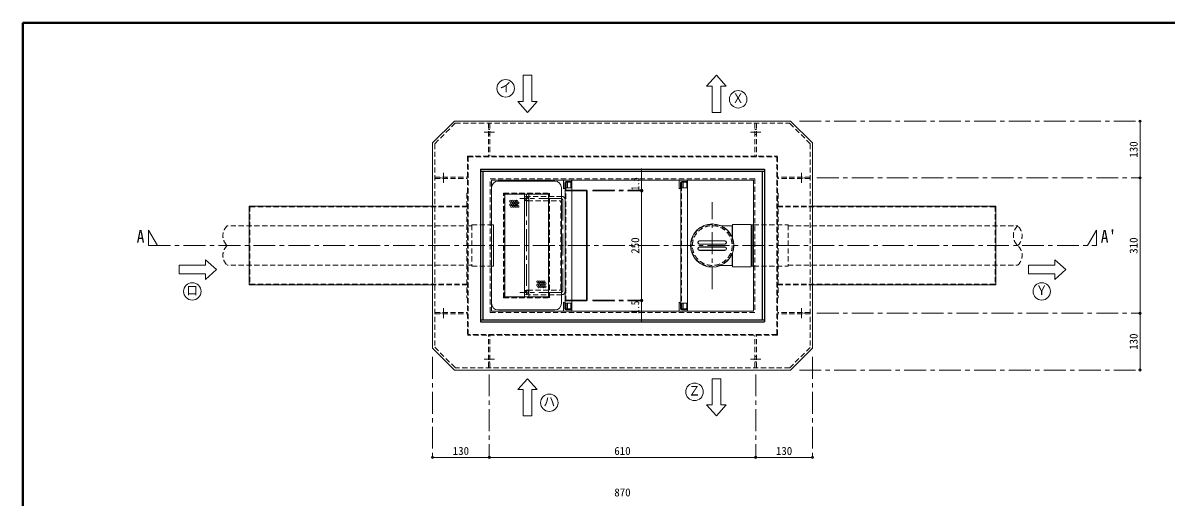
# Model space of a CAD drawing. Units: millimetres at full size, sheet at 1:10. Extents: x -2114 to 1936, y -1399 to 1411.
# Drawn here: x -2114 to 504, y 325 to 1411 of the extents above; entities that cross this region are included whole.
import ezdxf
from ezdxf.enums import TextEntityAlignment as Align

# ---------------------------------------------------------------- set-up
doc = ezdxf.new("R2010")
doc.units = ezdxf.units.MM
doc.header["$LTSCALE"] = 10
doc.header["$PDMODE"] = 32
doc.header["$PDSIZE"] = 5
doc.linetypes.add('CHAIN1', pattern=[8, 5, -1, 1, -1])
doc.linetypes.add('DASHED1', pattern=[1.8, 1.2, -0.6])
doc.layers.add('0-0_ﾚｲﾔ1', color=4, linetype='Continuous', lineweight=9)
doc.styles.add('ＭＳ ゴシック', font='')
doc.styles.get('ＭＳ ゴシック').set_extended_font_data('MS Gothic')

msp = doc.modelspace()

# ---------------------------------------------------------------- linework, layer by layer
at = {"layer": '0-0_ﾚｲﾔ1', "color": 1, "lineweight": 40}
for p in [(-2113.92, -1398.64), (1936.08, 1411.36)]:
    msp.add_line(p, (-2113.92, 1411.36), dxfattribs=at)
at = {"layer": '0-0_ﾚｲﾔ1'}
for p, q in [((-948.42, 1291.36), (-948.42, 1231.36)), ((-525.92, 1291.36), (-503.42, 1266.36)), ((-535.92, 1206.36), (-535.92, 1266.36)), ((-515.92, 1266.36), (-503.42, 1266.36)), ((-968.42, 1231.36), (-980.92, 1231.36)), ((-958.42, 1206.36), (-980.92, 1231.36)), ((444.08, 1186.36), (444.08, 1056.36)), ((-697.17, 1077.86), (-697.17, 1026.36)), ((-895.67, 1048.86), (-1025.67, 1048.86)), ((-869.92, 1046.36), (-869.92, 1048.36)), ((-604.92, 1046.36), (-604.92, 1048.36)), ((444.08, 1056.36), (444.08, 746.36)), ((-1040.67, 948.86), (-1040.67, 1033.86)), ((-880.67, 768.86), (-880.67, 1033.86)), ((-823.67, 1027.86), (-857.17, 1027.86)), ((-824.42, 1026.36), (-857.17, 1026.36)), ((-823.67, 1025.61), (-823.67, 777.11)), ((-822.17, 1026.36), (-822.17, 776.36)), ((-697.17, 1026.36), (-697.17, 776.36)), ((-1010.67, 1018.86), (-910.67, 1018.86)), ((-1010.67, 783.86), (-1010.67, 1018.86)), ((-965.67, 1008.86), (-965.67, 1018.86)), ((-955.67, 1008.86), (-955.67, 1018.86)), ((-910.67, 783.86), (-910.67, 1018.86)), ((-305.92, 991.36), (114.08, 991.36)), ((114.08, 991.36), (114.08, 811.36)), ((-515.93, 946.86), (-489.92, 946.86)), ((-489.92, 946.86), (-489.92, 920.86)), ((-488.92, 949.86), (-488.92, 918.33)), ((-445.92, 949.86), (-445.92, 852.86)), ((-445.92, 945.86), (-443.92, 945.86)), ((-443.92, 948.86), (-440.92, 948.86)), ((-443.92, 948.86), (-443.92, 853.86)), ((-564.44, 912.36), (-506.41, 912.36)), ((-564.44, 904.36), (-506.41, 904.36)), ((-564.44, 898.36), (-506.41, 898.36)), ((-564.44, 890.36), (-506.41, 890.36)), ((-488.92, 884.39), (-488.92, 852.86)), ((-1755.92, 856.36), (-1695.92, 856.36)), ((-1670.92, 846.36), (-1695.92, 823.86)), ((-1040.67, 768.86), (-1040.67, 853.86)), ((-515.93, 855.86), (-489.92, 855.86)), ((-445.92, 852.86), (-488.92, 852.86)), ((-445.92, 856.86), (-443.92, 856.86)), ((-443.92, 853.86), (-440.92, 853.86)), ((189.08, 856.36), (249.08, 856.36)), ((274.08, 846.36), (249.08, 823.86)), ((-1695.92, 836.36), (-1695.92, 823.86)), ((249.08, 836.36), (249.08, 823.86)), ((-1175.92, 811.36), (-1595.92, 811.36)), ((-965.67, 793.86), (-965.67, 783.86)), ((-955.67, 793.86), (-955.67, 783.86)), ((-305.92, 811.36), (114.08, 811.36)), ((-1010.67, 783.86), (-910.67, 783.86)), ((-824.42, 776.36), (-857.17, 776.36)), ((-823.67, 774.86), (-857.17, 774.86)), ((-697.17, 724.86), (-697.17, 776.36)), ((-895.67, 753.86), (-1025.67, 753.86)), ((-869.92, 756.36), (-869.92, 754.36)), ((-604.92, 756.36), (-604.92, 754.36)), ((444.08, 746.36), (444.08, 616.36)), ((-958.42, 596.36), (-935.92, 571.36)), ((-515.92, 596.36), (-515.92, 536.36)), ((-968.42, 511.36), (-968.42, 571.36)), ((-948.42, 571.36), (-935.92, 571.36)), ((-535.92, 536.36), (-548.42, 536.36)), ((-525.92, 511.36), (-548.42, 536.36)), ((-1045.92, 416.36), (-1175.92, 416.36)), ((-435.92, 416.36), (-1045.92, 416.36)), ((-305.92, 416.36), (-435.92, 416.36))]:
    msp.add_line(p, q, dxfattribs=at)
at = {"layer": '0-0_ﾚｲﾔ1', "color": 7, "lineweight": 18}
for p, q in [((-1125.92, 1186.36), (-1175.92, 1136.36)), ((-1125.92, 1186.36), (-355.92, 1186.36)), ((-305.92, 1136.36), (-355.92, 1186.36)), ((-1175.92, 1136.36), (-1175.92, 666.36)), ((-305.92, 1136.36), (-305.92, 666.36)), ((-1040.92, 751.36), (-1040.92, 1051.36)), ((-440.92, 1051.36), (-1040.92, 1051.36)), ((-875.92, 1031.36), (-875.92, 1051.36)), ((-869.92, 1048.36), (-856.8, 1048.36)), ((-858.92, 1048.36), (-858.92, 1045.16)), ((-856.8, 1048.36), (-856.8, 1033.36)), ((-610.92, 1031.36), (-610.92, 1051.36)), ((-604.92, 1048.36), (-591.8, 1048.36)), ((-593.92, 1048.36), (-593.92, 1045.16)), ((-591.8, 1048.36), (-591.8, 1033.36)), ((-440.92, 1051.36), (-440.92, 751.36)), ((-872.92, 1045.36), (-872.92, 1034.36)), ((-862.17, 1046.36), (-872.17, 1046.36)), ((-857.17, 1041.36), (-857.17, 761.36)), ((-857.17, 1033.36), (-856.8, 1033.36)), ((-607.92, 1045.36), (-607.92, 1034.36)), ((-597.17, 1046.36), (-607.17, 1046.36)), ((-592.17, 761.36), (-592.17, 1041.36)), ((-592.17, 1033.36), (-591.8, 1033.36)), ((-965.67, 1008.86), (-965.67, 793.86)), ((-955.67, 1008.86), (-955.67, 793.86)), ((-1040.92, 948.86), (-1035.92, 948.86)), ((-1035.92, 948.86), (-1035.92, 853.86)), ((-564.44, 911.86), (-506.41, 911.86)), ((-564.44, 904.86), (-506.41, 904.86)), ((-564.44, 897.86), (-506.41, 897.86)), ((-564.44, 890.86), (-506.41, 890.86)), ((-1040.92, 853.86), (-1035.92, 853.86)), ((-875.92, 771.36), (-875.92, 751.36)), ((-872.92, 757.36), (-872.92, 768.36)), ((-857.17, 769.36), (-856.8, 769.36)), ((-856.8, 754.36), (-856.8, 769.36)), ((-610.92, 771.36), (-610.92, 751.36)), ((-607.92, 757.36), (-607.92, 768.36)), ((-592.17, 769.36), (-591.8, 769.36)), ((-591.8, 754.36), (-591.8, 769.36)), ((-440.92, 751.36), (-1040.92, 751.36)), ((-869.92, 754.36), (-856.8, 754.36)), ((-858.92, 754.36), (-858.92, 757.56)), ((-604.92, 754.36), (-591.8, 754.36)), ((-593.92, 754.36), (-593.92, 757.56)), ((-1175.92, 666.36), (-1125.92, 616.36)), ((-355.92, 616.36), (-305.92, 666.36)), ((-355.92, 616.36), (-1125.92, 616.36))]:
    msp.add_line(p, q, dxfattribs=at)
at = {"layer": '0-0_ﾚｲﾔ1', "linetype": 'DASHED1'}
for p, q in [((-1123.85, 1181.36), (-1170.92, 1134.29)), ((-1123.85, 1181.36), (-357.99, 1181.36)), ((-1047.52, 1181.36), (-1047.52, 1106.36)), ((-1044.32, 1181.36), (-1044.32, 1106.36)), ((-437.52, 1181.36), (-437.52, 1106.36)), ((-434.32, 1181.36), (-434.32, 1106.36)), ((-310.92, 1134.29), (-357.99, 1181.36)), ((-1044.32, 1167.36), (-1047.52, 1167.36)), ((-1044.32, 1155.36), (-1047.52, 1155.36)), ((-434.32, 1167.36), (-437.52, 1167.36)), ((-434.32, 1155.36), (-437.52, 1155.36)), ((-1170.92, 1134.29), (-1170.92, 668.43)), ((-310.92, 1134.29), (-310.92, 668.43)), ((-1095.92, 1106.36), (-385.92, 1106.36)), ((-1095.92, 1106.36), (-1095.92, 696.36)), ((-1094.32, 1104.76), (-387.52, 1104.76)), ((-1094.32, 1104.76), (-1094.32, 697.96)), ((-387.52, 697.96), (-387.52, 1104.76)), ((-385.92, 696.36), (-385.92, 1106.36)), ((-1170.92, 1057.96), (-1095.92, 1057.96)), ((-1170.92, 1054.76), (-1095.92, 1054.76)), ((-1156.92, 1054.76), (-1156.92, 1057.96)), ((-1144.92, 1054.76), (-1144.92, 1057.96)), ((-437.92, 1054.36), (-1043.92, 1054.36)), ((-1043.92, 748.36), (-1043.92, 1054.36)), ((-866.92, 1033.36), (-866.92, 1048.36)), ((-601.92, 1033.36), (-601.92, 1048.36)), ((-437.92, 1054.36), (-437.92, 748.36)), ((-310.92, 1057.96), (-385.92, 1057.96)), ((-310.92, 1054.76), (-385.92, 1054.76)), ((-336.92, 1054.76), (-336.92, 1057.96)), ((-324.92, 1054.76), (-324.92, 1057.96)), ((-1013.17, 781.36), (-1013.17, 1021.36)), ((-1013.17, 1021.36), (-908.17, 1021.36)), ((-908.17, 781.36), (-908.17, 1021.36)), ((-870.67, 756.36), (-870.67, 1046.36)), ((-870.67, 1026.36), (-857.17, 1026.36)), ((-869.92, 1033.36), (-869.92, 1046.36)), ((-857.17, 1033.36), (-869.92, 1033.36)), ((-869.92, 1027.86), (-857.17, 1027.86)), ((-858.92, 1045.16), (-858.92, 1033.36)), ((-605.67, 756.36), (-605.67, 1046.36)), ((-604.92, 1033.36), (-604.92, 1046.36)), ((-592.17, 1033.36), (-604.92, 1033.36)), ((-593.92, 1045.16), (-593.92, 1033.36)), ((-385.92, 1021.36), (-384.32, 1021.36)), ((-384.32, 1021.36), (-384.32, 781.36)), ((-1012.17, 782.36), (-1012.17, 1020.36)), ((-1012.17, 1020.36), (-909.17, 1020.36)), ((-958.17, 1003.86), (-884.67, 1003.86)), ((-879.67, 1013.86), (-953.17, 1013.86)), ((-909.17, 782.36), (-909.17, 1020.36)), ((-882.17, 801.36), (-882.17, 1001.36)), ((-1594.32, 991.36), (-1594.32, 811.36)), ((-1095.92, 989.76), (-1594.32, 989.76)), ((-1095.92, 991.36), (-1175.92, 991.36)), ((-385.92, 991.36), (-305.92, 991.36)), ((-385.92, 989.76), (112.48, 989.76)), ((112.48, 991.36), (112.48, 811.36)), ((-1085.92, 946.36), (-1645.92, 946.36)), ((-1594.32, 952.36), (-1595.92, 952.36)), ((-1094.32, 953.86), (-1095.92, 953.86)), ((-1085.92, 948.86), (-1040.92, 948.86)), ((-1085.92, 948.86), (-1085.92, 853.86)), ((-1040.67, 948.86), (-1040.67, 853.86)), ((-440.92, 948.86), (-361.92, 948.86)), ((-387.52, 953.86), (-385.92, 953.86)), ((-361.92, 948.86), (-361.92, 853.86)), ((-361.92, 946.36), (164.08, 946.36)), ((112.48, 952.36), (114.08, 952.36)), ((-1085.92, 856.36), (-1645.92, 856.36)), ((-1594.32, 850.36), (-1595.92, 850.36)), ((-1094.32, 848.86), (-1095.92, 848.86)), ((-1085.92, 853.86), (-1040.92, 853.86)), ((-440.92, 853.86), (-361.92, 853.86)), ((-387.52, 848.86), (-385.92, 848.86)), ((-361.92, 856.36), (164.08, 856.36)), ((112.48, 850.36), (114.08, 850.36)), ((-1095.92, 812.96), (-1594.32, 812.96)), ((-385.92, 812.96), (112.48, 812.96)), ((-1095.92, 811.36), (-1175.92, 811.36)), ((-958.17, 798.86), (-884.67, 798.86)), ((-879.67, 788.86), (-953.17, 788.86)), ((-385.92, 811.36), (-305.92, 811.36)), ((-1095.92, 781.36), (-1097.52, 781.36)), ((-1013.17, 781.36), (-908.17, 781.36)), ((-1012.17, 782.36), (-909.17, 782.36)), ((-870.67, 776.36), (-857.17, 776.36)), ((-869.92, 774.86), (-857.17, 774.86)), ((-869.92, 769.36), (-869.92, 756.36)), ((-857.17, 769.36), (-869.92, 769.36)), ((-866.92, 769.36), (-866.92, 754.36)), ((-858.92, 757.56), (-858.92, 769.36)), ((-604.92, 769.36), (-604.92, 756.36)), ((-592.17, 769.36), (-604.92, 769.36)), ((-601.92, 769.36), (-601.92, 754.36)), ((-593.92, 757.56), (-593.92, 769.36)), ((-385.92, 781.36), (-384.32, 781.36)), ((-1170.92, 747.96), (-1095.92, 747.96)), ((-1170.92, 744.76), (-1095.92, 744.76)), ((-1156.92, 747.96), (-1156.92, 744.76)), ((-1144.92, 747.96), (-1144.92, 744.76)), ((-437.92, 748.36), (-1043.92, 748.36)), ((-310.92, 747.96), (-385.92, 747.96)), ((-310.92, 744.76), (-385.92, 744.76)), ((-336.92, 747.96), (-336.92, 744.76)), ((-324.92, 747.96), (-324.92, 744.76)), ((-385.92, 696.36), (-1095.92, 696.36)), ((-387.52, 697.96), (-1094.32, 697.96)), ((-1047.52, 621.36), (-1047.52, 696.36)), ((-1044.32, 621.36), (-1044.32, 696.36)), ((-437.52, 621.36), (-437.52, 696.36)), ((-434.32, 621.36), (-434.32, 696.36)), ((-1170.92, 668.43), (-1123.85, 621.36)), ((-357.99, 621.36), (-310.92, 668.43)), ((-1044.32, 647.36), (-1047.52, 647.36)), ((-1044.32, 635.36), (-1047.52, 635.36)), ((-434.32, 647.36), (-437.52, 647.36)), ((-434.32, 635.36), (-437.52, 635.36)), ((-357.99, 621.36), (-1123.85, 621.36))]:
    msp.add_line(p, q, dxfattribs=at)
at = {"layer": '0-0_ﾚｲﾔ1', "linetype": 'CHAIN1'}
for p, q in [((-335.92, 1186.36), (444.08, 1186.36)), ((-1034.32, 1161.36), (-1057.52, 1161.36)), ((-424.32, 1161.36), (-447.52, 1161.36)), ((-1150.92, 1044.76), (-1150.92, 1067.96)), ((-330.92, 1044.76), (-330.92, 1067.96)), ((-295.92, 1056.36), (444.08, 1056.36)), ((-809.42, 1026.36), (-697.17, 1026.36)), ((-808.67, 1027.86), (-697.17, 1027.86)), ((-882.17, 1008.86), (-975.67, 1008.86)), ((-960.67, 1018.86), (-960.67, 783.86)), ((-877.17, 798.86), (-877.17, 1003.86)), ((-535.42, 801.86), (-535.42, 1000.86)), ((-882.17, 793.86), (-975.67, 793.86)), ((-809.42, 776.36), (-697.17, 776.36)), ((-808.67, 774.86), (-697.17, 774.86)), ((-1150.92, 757.96), (-1150.92, 734.76)), ((-330.92, 757.96), (-330.92, 734.76)), ((-295.92, 746.36), (444.08, 746.36)), ((-1175.92, 646.36), (-1175.92, 416.36)), ((-1034.32, 641.36), (-1057.52, 641.36)), ((-424.32, 641.36), (-447.52, 641.36)), ((-305.92, 646.36), (-305.92, 416.36)), ((-1045.92, 606.36), (-1045.92, 416.36)), ((-435.92, 606.36), (-435.92, 416.36)), ((-335.92, 616.36), (444.08, 616.36))]:
    msp.add_line(p, q, dxfattribs=at)
at = {"layer": '0-0_ﾚｲﾔ1', "color": 5, "lineweight": 25}
for p, q in [((-1065.92, 1076.36), (-415.92, 1076.36)), ((-1065.92, 1076.36), (-1065.92, 726.36)), ((-415.92, 1076.36), (-415.92, 726.36)), ((-1065.92, 1071.36), (-415.92, 1071.36)), ((-1060.92, 1071.36), (-1060.92, 731.36)), ((-420.92, 1071.36), (-420.92, 731.36)), ((-1065.92, 731.36), (-415.92, 731.36)), ((-1065.92, 726.36), (-415.92, 726.36))]:
    msp.add_line(p, q, dxfattribs=at)
at = {"layer": '0-0_ﾚｲﾔ1'}
for points in [[(-948.42, 1291.36), (-968.42, 1291.36), (-968.42, 1231.36)], [(-525.92, 1291.36), (-548.42, 1266.36), (-535.92, 1266.36)], [(-535.92, 1206.36), (-515.92, 1206.36), (-515.92, 1266.36)], [(-958.42, 1206.36), (-935.92, 1231.36), (-948.42, 1231.36)], [(-1175.92, 991.36), (-1595.92, 991.36), (-1595.92, 811.36)], [(-445.92, 949.86), (-488.92, 949.86), (-489.92, 946.86)], [(-1670.92, 846.36), (-1695.92, 868.86), (-1695.92, 856.36)], [(-489.92, 881.87), (-489.92, 855.86), (-488.92, 852.86)], [(274.08, 846.36), (249.08, 868.86), (249.08, 856.36)], [(-1755.92, 856.36), (-1755.92, 836.36), (-1695.92, 836.36)], [(189.08, 856.36), (189.08, 836.36), (249.08, 836.36)], [(-958.42, 596.36), (-980.92, 571.36), (-968.42, 571.36)], [(-515.92, 596.36), (-535.92, 596.36), (-535.92, 536.36)], [(-968.42, 511.36), (-948.42, 511.36), (-948.42, 571.36)], [(-525.92, 511.36), (-503.42, 536.36), (-515.92, 536.36)]]:
    msp.add_lwpolyline(points, dxfattribs=at)
at = {"layer": '0-0_ﾚｲﾔ1', "linetype": 'DASHED1'}
msp.add_lwpolyline([(-1095.92, 1021.36), (-1097.52, 1021.36), (-1097.52, 781.36)], dxfattribs=at)
at = {"layer": '0-0_ﾚｲﾔ1', "color": 7, "lineweight": 18}
for points in [[(-862.17, 756.36), (-872.17, 756.36), (-872.17, 1046.36)], [(-597.17, 756.36), (-607.17, 756.36), (-607.17, 1046.36)]]:
    msp.add_lwpolyline(points, dxfattribs=at)
at = {"layer": '0-0_ﾚｲﾔ1', "linetype": 'CHAIN1'}
for points in [[(-1805.92, 901.36), (-1825.92, 936.36), (-1825.92, 901.36), (344.08, 901.36)], [(324.08, 901.36), (344.08, 936.36), (344.08, 901.36)]]:
    msp.add_lwpolyline(points, dxfattribs=at)
at = {"layer": '0-0_ﾚｲﾔ1', "color": 7, "lineweight": 18}
for centre, radius in [((-1008.42, 1261.36), 20), ((-475.92, 1236.36), 20), ((-535.42, 901.36), 49.5), ((-1725.92, 796.36), 20), ((219.08, 796.36), 20), ((-575.92, 566.36), 20), ((-908.42, 541.36), 20)]:
    msp.add_circle(centre, radius, dxfattribs=at)
at = {"layer": '0-0_ﾚｲﾔ1'}
for centre in [(-997.53, 1002.94), (-997.53, 994.94), (-995.03, 998.94), (-992.53, 1002.94), (-992.53, 994.94), (-990.03, 998.94), (-987.53, 1002.94), (-987.53, 994.94), (-985.03, 998.94), (-982.53, 1002.94), (-982.53, 994.94), (-980.03, 998.94), (-995.03, 990.94), (-990.03, 990.94), (-985.03, 990.94), (-980.03, 990.94), (-935.39, 818.72), (-935.39, 810.72), (-932.89, 814.72), (-930.39, 818.72), (-930.39, 810.72), (-927.89, 814.72), (-925.39, 818.72), (-925.39, 810.72), (-922.89, 814.72), (-920.39, 818.72), (-920.39, 810.72), (-917.89, 814.72), (-932.89, 806.72), (-927.89, 806.72), (-922.89, 806.72), (-917.89, 806.72)]:
    msp.add_circle(centre, 2, dxfattribs=at)
at = {"layer": '0-0_ﾚｲﾔ1', "linetype": 'DASHED1'}
for radius in [48.5, 45.5]:
    msp.add_circle((-535.42, 901.36), radius, dxfattribs=at)
at = {"layer": '0-0_ﾚｲﾔ1'}
for centre, radius, start, end in [((-1025.67, 1033.86), 15, 90, 180), ((-895.67, 1033.86), 15, 0, 90), ((-824.42, 1025.61), 0.75, 0, 90), ((-823.67, 1026.36), 1.5, 0, 90), ((-564.44, 908.36), 4, 90, 270), ((-564.44, 894.36), 4, 90, 270), ((-506.41, 908.36), 4, 270, 90), ((-506.41, 894.36), 4, 270, 90), ((-1025.67, 768.86), 15, 180, 270), ((-895.67, 768.86), 15, 270, 0), ((-824.42, 777.11), 0.75, 270, 0), ((-823.67, 776.36), 1.5, 270, 0)]:
    msp.add_arc(centre, radius, start, end, dxfattribs=at)
at = {"layer": '0-0_ﾚｲﾔ1', "color": 7, "lineweight": 18}
for centre, radius, start, end in [((-869.92, 1045.36), 3, 90, 180), ((-858.92, 1051.36), 3, 270, 0), ((-604.92, 1045.36), 3, 90, 180), ((-593.92, 1051.36), 3, 270, 0), ((-875.92, 1034.36), 3, 270, 0), ((-862.17, 1041.36), 5, 0, 90), ((-610.92, 1034.36), 3, 270, 0), ((-597.17, 1041.36), 5, 0, 90), ((-960.67, 1008.86), 5, 0, 180), ((-564.44, 908.36), 3.5, 90, 270), ((-564.44, 894.36), 3.5, 90, 270), ((-506.41, 908.36), 3.5, 270, 90), ((-506.41, 894.36), 3.5, 270, 90), ((-960.67, 793.86), 5, 180, 0), ((-875.92, 768.36), 3, 0, 90), ((-862.17, 761.36), 5, 270, 0), ((-610.92, 768.36), 3, 0, 90), ((-597.17, 761.36), 5, 270, 0), ((-869.92, 757.36), 3, 180, 270), ((-858.92, 751.36), 3, 0, 90), ((-604.92, 757.36), 3, 180, 270), ((-593.92, 751.36), 3, 0, 90)]:
    msp.add_arc(centre, radius, start, end, dxfattribs=at)
at = {"layer": '0-0_ﾚｲﾔ1', "linetype": 'DASHED1'}
for centre, radius, start, end in [((-870.67, 1027.86), 1.5, 180, 270), ((-869.92, 1028.61), 0.75, 180, 270), ((-958.17, 1011.36), 7.5, 180, 270), ((-960.67, 1008.86), 5, 180, 0), ((-953.17, 1016.36), 2.5, 180, 270), ((-884.67, 1001.36), 2.5, 0, 90), ((-879.67, 1006.36), 7.5, 0, 90), ((-1625.61, 923.86), 30.31, 132.07502, 227.92498), ((184.39, 923.86), 30.31, 132.07502, 227.92498), ((143.77, 923.86), 30.31, 312.07502, 47.92498), ((-535.42, 901.36), 49.5, 160.81186, 199.18814), ((-1625.61, 878.86), 30.31, 132.07502, 227.92498), ((143.77, 878.86), 30.31, 312.07502, 47.92498), ((-958.17, 791.36), 7.5, 90, 180), ((-960.67, 793.86), 5, 0, 180), ((-953.17, 786.36), 2.5, 90, 180), ((-884.67, 801.36), 2.5, 270, 0), ((-879.67, 796.36), 7.5, 270, 0), ((-870.67, 774.86), 1.5, 90, 180), ((-869.92, 774.11), 0.75, 90, 180)]:
    msp.add_arc(centre, radius, start, end, dxfattribs=at)
at = {"layer": '0-0_ﾚｲﾔ1', "linetype": 'CHAIN1'}
for centre, start, end in [((-955.67, 1013.86), 180, 270), ((-882.17, 1003.86), 0, 90), ((-955.67, 788.86), 90, 180), ((-882.17, 798.86), 270, 0)]:
    msp.add_arc(centre, 5, start, end, dxfattribs=at)
at = {"layer": '0-0_ﾚｲﾔ1', "color": 1}
for p in [(444.08, 1186.36), (444.08, 1056.36), (-697.17, 1027.86), (-697.17, 1026.36), (-697.17, 776.36), (-697.17, 774.86), (444.08, 746.36), (444.08, 616.36), (-1175.92, 416.36), (-1045.92, 416.36), (-435.92, 416.36), (-305.92, 416.36)]:
    msp.add_point(p, dxfattribs=at)

# ---------------------------------------------------------------- texts
at = {"layer": '0-0_ﾚｲﾔ1', "color": 7, "style": 'ＭＳ ゴシック', "width": 0.9}
for s, height, p in [('イ', 21.99, (-1022.17, 1246.36)), ('Ｘ', 21.99, (-489.67, 1221.36)), ('A', 29.33, (-1853.42, 898.86)), ("A'", 29.33, (354.08, 898.86)), ('ロ', 21.99, (-1739.67, 781.36)), ('Ｙ', 21.99, (205.33, 781.36)), ('Ｚ', 21.99, (-589.67, 551.36)), ('ハ', 21.99, (-922.17, 526.36))]:
    msp.add_text(s, height=height, dxfattribs=at).set_placement(p, align=Align.BOTTOM_LEFT)
at = {"layer": '0-0_ﾚｲﾔ1', "color": 7, "style": 'ＭＳ ゴシック'}
for s, p in [('130', (444.08, 1102.61)), ('250', (-697.17, 882.61)), ('310', (444.08, 882.61)), ('130', (444.08, 662.61))]:
    msp.add_text(s, height=18.33, rotation=90, dxfattribs=at).set_placement(p, align=Align.BOTTOM_LEFT)
at = {"layer": '0-0_ﾚｲﾔ1', "color": 7, "style": 'ＭＳ ゴシック', "width": 0.8}
for p in [(-697.17, 1027.86), (-697.17, 744.86)]:
    msp.add_text('1.5', height=18.33, rotation=90, dxfattribs=at).set_placement(p, align=Align.BOTTOM_LEFT)
at = {"layer": '0-0_ﾚｲﾔ1', "color": 7, "style": 'ＭＳ ゴシック'}
for s, p in [('130', (-1129.67, 416.36)), ('610', (-759.67, 416.36)), ('130', (-389.67, 416.36)), ('870', (-759.67, 321.36))]:
    msp.add_text(s, height=18.33, dxfattribs=at).set_placement(p, align=Align.BOTTOM_LEFT)

doc.saveas('drawing.dxf')
